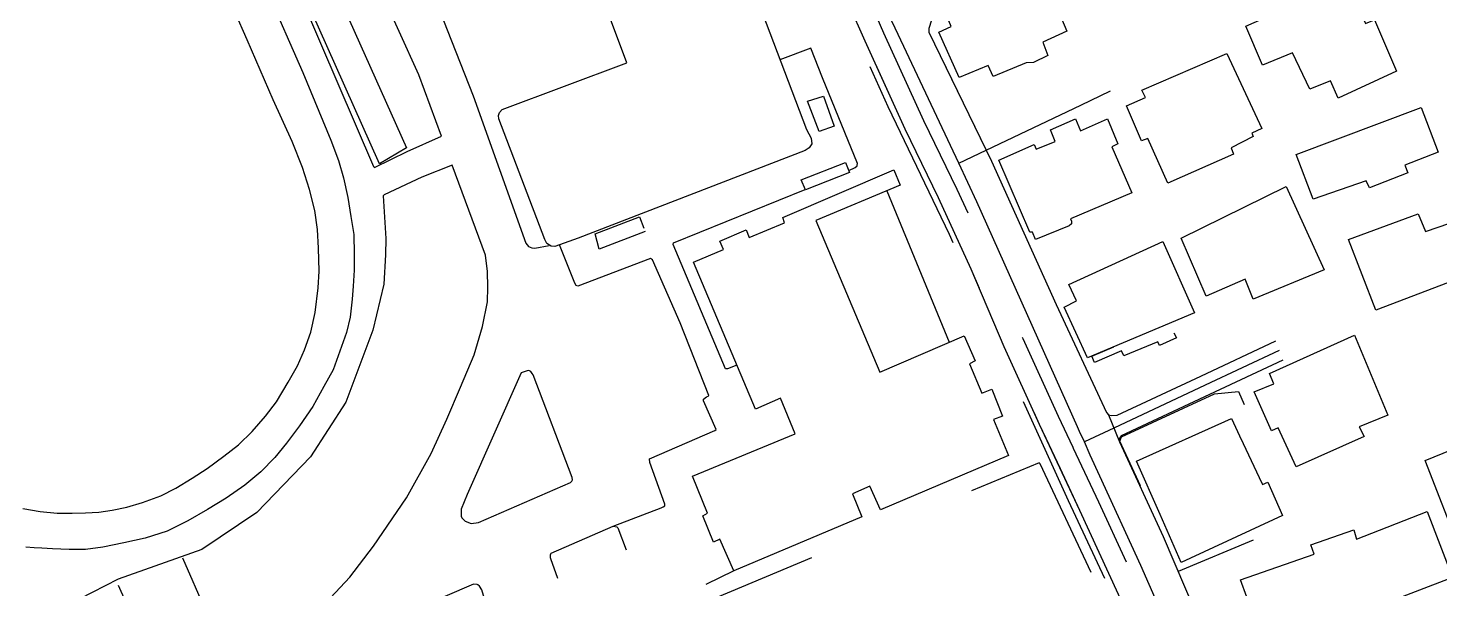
# Model space of a CAD drawing. Header units: millimetres. Extents: x 198785 to 203305, y 542885 to 545889.
# Drawn here: x 201493.1 to 201701.3, y 543380.9 to 543463.5 of the extents above; entities that cross this region are included whole.
import ezdxf

# ---------------------------------------------------------------- set-up
doc = ezdxf.new("R2010")
doc.units = ezdxf.units.MM
for name, pattern in [('FENCE_25K', [54.3, 28.7, -9.2, -16.4]), ('HIDDEN_BULD_25K', [28.8, 18.4, -10.4]), ('HIDDEN_IN_25K', [56.5, 36.5, -20])]:
    doc.linetypes.add(name, pattern=pattern)
for name, color, linetype in [('A0013117', 253, 'Continuous'), ('A0013118', 253, 'Continuous'), ('A0023217', 253, 'Continuous'), ('A0033324', 253, 'Continuous'), ('A0053326', 253, 'Continuous'), ('B0014111', 253, 'Continuous'), ('B0014113', 253, 'Continuous'), ('B0014116', 253, 'Continuous'), ('B0024120', 253, 'Continuous'), ('C0076117', 253, 'Continuous'), ('F0047224', 253, 'Continuous')]:
    doc.layers.add(name, color=color, linetype=linetype)

msp = doc.modelspace()

# ---------------------------------------------------------------- linework, layer by layer
at = {"layer": 'A0013117'}
for points in [[(201701.62, 543502.7), (201694.57, 543499.86), (201692.89, 543499.19), (201685.94, 543496.02), (201677.07, 543491.99), (201660.02, 543484.37), (201642.02, 543476.02), (201638.43, 543474.31), (201628.3, 543469.48), (201628.06, 543469.33), (201627.83, 543469.18), (201627.68, 543469.08), (201625.92, 543463.48), (201625.94, 543462.94), (201634.37, 543445.56), (201635.15, 543443.95), (201644.72, 543422.8), (201652.13, 543406.9), (201652.41, 543406.54), (201652.87, 543406.45), (201653.67, 543406.5), (201666.02, 543412.28), (201677.1, 543417.47)], [(201653.9, 543380.09), (201648.21, 543392.45), (201645.32, 543398.61), (201643.23, 543403.06), (201642.26, 543405.12), (201637.05, 543416.6), (201632.17, 543428.03), (201627.33, 543438.54), (201622.41, 543448.67), (201616.51, 543461.65), (201611.72, 543472.49)], [(201678.1, 543414.62), (201667.29, 543409.56), (201654.3, 543403.48), (201654.16, 543403.34), (201654.04, 543403.12), (201654.05, 543402.6), (201660.46, 543388.64), (201668.64, 543369.52), (201669, 543368.99), (201669.18, 543368.78), (201669.46, 543368.56)]]:
    msp.add_lwpolyline(points, dxfattribs=at)
at = {"layer": 'A0013118'}
for points in [[(201528.08, 543508.24), (201527.42, 543508.21), (201518.12, 543504.35), (201517.65, 543504.25), (201517.41, 543503.79), (201533.52, 543467.61), (201544.01, 543443.16), (201544.16, 543443.01), (201548.96, 543445.39), (201554.06, 543447.61), (201550.71, 543456.68), (201539.1, 543482.27), (201531.78, 543501.4), (201528.44, 543507.85), (201528.08, 543508.24)], [(201492.29, 543392.75), (201494.84, 543392.34), (201497.39, 543392.09), (201499.59, 543392.08), (201501.55, 543392.1), (201503.51, 543392.23), (201505.46, 543392.49), (201507.66, 543392.95), (201509.94, 543393.66), (201512.65, 543394.64), (201514.85, 543395.74), (201517.28, 543397.22), (201519.49, 543398.64), (201521.94, 543400.46), (201524.1, 543402.13), (201526.14, 543404.11), (201528.1, 543406.37), (201529.72, 543408.47), (201531.45, 543411.38), (201532.81, 543413.79), (201533.82, 543416.12), (201534.76, 543418.72), (201535.43, 543421.65), (201535.88, 543425.28), (201535.99, 543427.75), (201535.93, 543431.14), (201535.74, 543433.87), (201535.39, 543436.68), (201534.58, 543439.75), (201533.57, 543442.99), (201532.03, 543446.86), (201529.23, 543453), (201525.37, 543461.81), (201519.95, 543474.26)], [(201551.13, 543472.81), (201558.73, 543453.58), (201566.5, 543431.85), (201566.89, 543431.37), (201567.35, 543431.15), (201567.81, 543431.11), (201569.92, 543431.5)], [(201528.24, 543469.23), (201533.6, 543456.99), (201537.72, 543447.06), (201538.86, 543444.02), (201539.57, 543441.49), (201540.23, 543438.61), (201540.7, 543435.8), (201541.11, 543433.15), (201541.17, 543430.26), (201541.15, 543427.88), (201541.03, 543425.52), (201540.89, 543423.59), (201540.58, 543420.95), (201540.03, 543418.71), (201539.07, 543415.96), (201538.05, 543413.21), (201536.7, 543410.72), (201535.05, 543407.77), (201533.1, 543404.95), (201531.19, 543402.38), (201529.48, 543400.25), (201527.42, 543398.16), (201525.04, 543396.2), (201522.31, 543394.27), (201519.55, 543392.59), (201516.62, 543390.93), (201513.6, 543389.44), (201510.35, 543388.39), (201507.21, 543387.69), (201504.09, 543387.04), (201501.57, 543386.72), (201499.15, 543386.72), (201496.68, 543386.79), (201495.12, 543386.89), (201493.99, 543386.96), (201492.74, 543387.06)], [(201614.12, 543442.57), (201615.05, 543443.01), (201615.34, 543443.25), (201615.36, 543443.36), (201615.38, 543443.62), (201610.23, 543456.21), (201608.5, 543460.58), (201603.96, 543458.9)], [(201537.68, 543379.59), (201540.51, 543382.63), (201544.04, 543387.2), (201548.87, 543394.33), (201552.53, 543400.86), (201554.84, 543405.94), (201556.83, 543410.62), (201558.86, 543415.42), (201560.08, 543419.57), (201560.82, 543423.2), (201560.89, 543425.37), (201560.82, 543427.7), (201560.52, 543430.1), (201555.63, 543443.33), (201551.13, 543441.58), (201545.58, 543439), (201545.44, 543438.84), (201545.84, 543432.53), (201545.8, 543430.13), (201545.53, 543425.84), (201543.91, 543419.05), (201539.93, 543408.43), (201534.71, 543400.39), (201526.81, 543392.17), (201518.71, 543386.72), (201506.35, 543382.32), (201496.76, 543377.44)], [(201597.61, 543413.87), (201596.22, 543413.33), (201595.95, 543413.33), (201588.22, 543431.66), (201588.26, 543431.93), (201607.67, 543439.78)], [(201579.36, 543390.13), (201586.44, 543392.85), (201586.76, 543392.99), (201586.96, 543393.16), (201587, 543393.42), (201584.76, 543399.53), (201584.71, 543400.1), (201594.38, 543404.26), (201594.55, 543404.4), (201592.7, 543408.61), (201592.7, 543408.87), (201593.14, 543409.22), (201593.38, 543409.31), (201593.46, 543409.39), (201589.23, 543420.11), (201585.17, 543429.4), (201584.87, 543429.62), (201574.15, 543425.5), (201573.89, 543425.63), (201573.73, 543425.98), (201571.45, 543431.62)], [(201566.85, 543413.11), (201565.8, 543412.76), (201557.85, 543394.82), (201556.96, 543392.66), (201556.94, 543391.64), (201557.05, 543391.4), (201557.55, 543390.87), (201558.44, 543390.57), (201559.51, 543390.67), (201573.09, 543396.61), (201573.26, 543396.79), (201573.35, 543397), (201573.33, 543397.33), (201567.59, 543412.47), (201567.44, 543412.65), (201567.22, 543412.93), (201567.02, 543413.06), (201566.85, 543413.11)], [(201571.19, 543382.44), (201570.17, 543385.36), (201570.14, 543385.5), (201570.13, 543385.94), (201570.16, 543386.09), (201570.24, 543386.19), (201579.36, 543390.13)], [(201579.36, 543390.13), (201579.92, 543390.07), (201580.03, 543389.93), (201581.27, 543386.69)], [(201597.17, 543383.56), (201593.01, 543381.55)], [(201560.83, 543377.98), (201560.01, 543380.77), (201559.66, 543381.3), (201559.42, 543381.51), (201559.32, 543381.58), (201558.76, 543381.61), (201545.74, 543376.02), (201545.52, 543375.69), (201545.36, 543375.48), (201545.23, 543375.19), (201545.29, 543374.05), (201545.41, 543373.65), (201546.16, 543371.68)]]:
    msp.add_lwpolyline(points, dxfattribs=at)
at = {"layer": 'A0023217'}
for points in [[(201648.85, 543402.58), (201648.15, 543404.12), (201647.84, 543404.81), (201633, 543437.97), (201630.33, 543443.64), (201621.4, 543462.6), (201617.71, 543470.44)], [(201630.33, 543443.64), (201634.37, 543445.56), (201648.31, 543452.19), (201652.69, 543454.31)], [(201677.6, 543416.04), (201666.66, 543410.92), (201653.21, 543404.62), (201648.85, 543402.58)], [(201697.64, 543277.88), (201696.92, 543279.85), (201692.11, 543292.96), (201687.81, 543305), (201684.13, 543315.59), (201678.73, 543331.17), (201672.82, 543347.8), (201672.29, 543349.08), (201668.67, 543357.73), (201664.75, 543367.12), (201657.18, 543384.37), (201651.13, 543397.53), (201649.73, 543400.63), (201648.85, 543402.58)]]:
    msp.add_lwpolyline(points, dxfattribs=at)
at = {"layer": 'A0033324', "linetype": 'HIDDEN_IN_25K', "flags": 128}
msp.add_lwpolyline([(201497.22, 543566.68), (201498.58, 543563.08), (201500.82, 543556.84), (201503.2, 543551.21), (201505.23, 543546.75), (201506.33, 543544.86), (201506.98, 543543.77), (201510.11, 543539.51), (201513.79, 543535.76), (201519.09, 543531.55), (201525.91, 543527.04), (201533.45, 543523.02), (201540.11, 543520.42), (201545.72, 543518.79), (201549.15, 543518.03), (201553.44, 543517.35), (201558.81, 543517.27), (201565.22, 543517.16), (201571.39, 543516.97), (201574.01, 543516.75), (201576.2, 543516.56), (201579.67, 543516.25), (201583.76, 543515.37), (201588.45, 543513.91), (201593.14, 543511.85), (201596.84, 543509.34), (201600.02, 543506.23), (201601.88, 543503.13), (201605.71, 543494.17), (201609.52, 543484.73), (201614.46, 543473.71), (201616.2, 543469.78), (201619.24, 543462.88), (201625.13, 543449.95), (201630.04, 543439.82), (201634.92, 543429.24), (201639.79, 543417.81), (201644.98, 543406.38), (201647.14, 543401.78), (201647.22, 543401.63), (201650.93, 543393.72), (201656.63, 543381.34), (201663.49, 543366.19), (201663.13, 543363.98), (201662.17, 543362.78), (201661.22, 543362.14), (201645.79, 543356.45), (201619.73, 543346.35), (201602.93, 543340.01), (201585.54, 543333.62), (201570.39, 543327.63), (201557.8, 543322.85), (201538.66, 543315.63), (201521.71, 543309.41), (201506.4, 543303.12), (201490.42, 543297.93), (201488.65, 543297.63), (201486.42, 543297.51), (201484.94, 543297.76), (201483.05, 543298.29), (201482.41, 543298.59), (201492.12, 543301.9), (201494.66, 543302.5), (201505.37, 543305.94), (201520.62, 543312.21), (201526.34, 543314.3), (201537.62, 543318.44), (201556.74, 543325.66), (201569.31, 543330.43), (201570.43, 543330.87), (201576.01, 543333.08), (201584.48, 543336.42), (201601.89, 543342.82), (201603.75, 543343.52), (201609.48, 543345.69), (201618.66, 543349.15), (201641.29, 543357.92), (201644.73, 543359.26), (201646.13, 543359.77), (201659.85, 543364.84), (201660.11, 543365.01), (201660.29, 543365.24), (201660.38, 543365.78), (201653.9, 543380.09), (201648.21, 543392.45), (201645.32, 543398.61), (201643.23, 543403.06), (201642.26, 543405.12), (201637.05, 543416.6), (201632.17, 543428.03), (201627.33, 543438.54), (201622.41, 543448.67), (201616.51, 543461.65), (201611.72, 543472.49), (201610.2, 543475.88), (201606.76, 543483.55), (201603.6, 543491.39), (201602.95, 543493), (201601.98, 543495.27), (201599.2, 543501.76), (201597.65, 543504.36), (201594.93, 543507), (201591.68, 543509.22), (201587.4, 543511.09), (201583, 543512.47), (201579.22, 543513.28), (201577.3, 543513.45), (201575.94, 543513.57), (201571.21, 543513.97), (201570.37, 543514), (201565.14, 543514.17), (201558.77, 543514.27), (201553.18, 543514.36), (201548.59, 543515.08), (201544.97, 543515.88), (201539.14, 543517.58), (201532.2, 543520.29), (201524.37, 543524.46), (201517.33, 543529.12), (201511.78, 543533.53), (201507.82, 543537.56), (201506.21, 543539.74), (201504.47, 543542.12), (201502.56, 543545.37), (201502, 543546.59), (201500.45, 543550.01), (201498.03, 543555.75), (201495.77, 543562.04), (201494.54, 543565.29), (201494.17, 543565.84), (201493.6, 543566.06), (201493.18, 543566.09), (201489.96, 543565.79), (201468.07, 543562.65), (201446.73, 543559.57), (201427.64, 543556.97), (201404.96, 543553.83), (201386.61, 543551.5), (201376.47, 543550), (201369.07, 543548.9), (201368.41, 543548.8), (201343.23, 543544.95), (201324.43, 543542.4), (201320.5, 543541.85), (201308.51, 543540.17), (201307.37, 543540.02), (201289.43, 543537.69), (201274.12, 543535.16), (201264.74, 543533.69), (201264.58, 543533.58), (201264.5, 543533.33), (201264.52, 543533.14), (201266.95, 543516.16), (201269.27, 543499.4), (201271.92, 543480.6), (201275.15, 543458.31), (201278.19, 543437.83), (201278.35, 543435.01), (201278.38, 543433.38), (201276.05, 543433.43), (201275.2, 543433.82), (201274.78, 543434.2), (201274.32, 543435.23), (201274.29, 543436.1), (201274.21, 543437.42), (201271.19, 543457.73), (201267.96, 543480.03), (201267.43, 543483.79), (201265.31, 543498.84), (201262.99, 543515.6), (201260.93, 543529.99), (201260.71, 543531.75), (201260.87, 543532.49), (201261.65, 543534.01), (201262.61, 543535.06), (201263.9, 543535.88), (201273.75, 543537.43), (201289.09, 543539.97), (201308.2, 543542.45), (201315.45, 543543.46), (201324.11, 543544.68), (201342.9, 543547.23), (201368.73, 543551.18), (201371.71, 543551.62), (201378.76, 543552.67), (201386.29, 543553.78), (201404.65, 543556.11), (201427.33, 543559.25), (201446.41, 543561.85), (201467.74, 543564.93), (201489.7, 543568.08), (201493.92, 543568.7), (201494.51, 543568.76), (201495.07, 543568.72), (201496.17, 543568.25), (201497.22, 543566.68)], dxfattribs=at)
at = {"layer": 'A0053326'}
for points in [[(201653.9, 543380.09), (201648.21, 543392.45), (201642.26, 543405.12), (201637.05, 543416.6), (201632.17, 543428.03), (201627.33, 543438.54), (201622.41, 543448.67), (201616.51, 543461.65), (201611.72, 543472.49)], [(201627.68, 543469.08), (201625.92, 543463.48), (201625.94, 543462.94), (201635.15, 543443.95), (201644.72, 543422.8), (201652.13, 543406.9), (201652.42, 543406.54), (201654.05, 543402.6), (201660.46, 543388.64), (201668.64, 543369.52)]]:
    msp.add_lwpolyline(points, dxfattribs=at)
at = {"layer": 'B0014111'}
for points in [[(201574.21, 543432.6), (201570.77, 543431.38), (201570.2, 543431.4), (201569.58, 543431.83), (201569.28, 543432.42), (201562.51, 543450.2), (201562.46, 543450.67), (201562.59, 543451.12), (201562.99, 543451.57), (201581.36, 543458.44), (201576.57, 543471.34), (201600.03, 543480.31), (201604.77, 543467.96), (201604.77, 543467.49), (201604.51, 543466.99), (201603.99, 543466.76), (201601.37, 543465.69), (201607.89, 543448.6), (201608.58, 543447.31), (201608.65, 543446.51), (201608.29, 543445.89), (201607.69, 543445.53), (201574.21, 543432.6)], [(201609.23, 543435.21), (201618.68, 543412.85), (201631.14, 543418.21), (201632.73, 543414.53), (201631.92, 543414.08), (201633.72, 543409.75), (201635.22, 543410.36), (201636.79, 543406.36), (201635.47, 543405.85), (201637.66, 543400.59), (201618.8, 543392.55), (201617.24, 543396.03), (201614.67, 543394.92), (201616.04, 543391.55), (201597.17, 543383.56), (201595.07, 543388.23), (201594.16, 543387.79), (201592.57, 543391.67), (201593.3, 543392.08), (201591.05, 543397.51), (201606.19, 543403.74), (201604.02, 543409.01), (201600.34, 543407.4), (201591.2, 543429.06), (201595.63, 543430.93), (201595.11, 543432.15), (201599, 543433.82), (201599.44, 543432.67), (201604.65, 543434.86), (201604.41, 543435.62), (201620.76, 543442.69), (201621.69, 543440.42), (201609.23, 543435.21)], [(201719.7, 543391.9), (201704.48, 543386.09), (201699.09, 543399.84), (201713.98, 543405.89), (201719.7, 543391.9)], [(201699.43, 543392.34), (201703.13, 543382.57), (201675.64, 543372.04), (201671.88, 543382.24), (201682.75, 543386.05), (201682.24, 543387.39), (201688.58, 543389.63), (201688.98, 543388.26), (201699.43, 543392.34)]]:
    msp.add_lwpolyline(points, dxfattribs=at)
at = {"layer": 'B0014113'}
for points in [[(201640.27, 543458.45), (201635.38, 543456.4), (201634.66, 543458.05), (201630.41, 543456.25), (201627.39, 543462.97), (201629.23, 543463.77), (201627.84, 543467.12), (201630.87, 543468.85), (201632.96, 543469.72), (201641.86, 543473.62), (201646.28, 543463.12), (201642.72, 543461.49), (201643.46, 543459.54), (201641.36, 543458.47), (201640.27, 543458.45)], [(201683.61, 543468.7), (201685.57, 543464.74), (201689.31, 543466.46), (201690.32, 543464.22), (201691.62, 543464.78), (201694.89, 543457.22), (201686.27, 543453.25), (201685.15, 543455.76), (201682.1, 543454.56), (201679.56, 543459.93), (201675.14, 543458.1), (201672.67, 543463.86), (201683.61, 543468.7)], [(201673.75, 543447.59), (201670.49, 543445.92), (201670.86, 543444.99), (201661.17, 543440.69), (201658.22, 543447.26), (201657.29, 543446.96), (201655.08, 543452.12), (201657.87, 543453.35), (201657.34, 543454.42), (201669.85, 543459.79), (201675.05, 543448.78), (201673.56, 543448.09), (201673.75, 543447.59)], [(201696.57, 543442.23), (201690.9, 543440.03), (201690.42, 543441.06), (201682.62, 543438.35), (201680.09, 543444.95), (201698.52, 543451.85), (201701.01, 543445.25), (201696.1, 543443.36), (201696.57, 543442.23)], [(201647.53, 543450.16), (201648.3, 543448.42), (201652.27, 543450.17), (201653.8, 543446.5), (201652.9, 543446.06), (201655.84, 543439.26), (201646.81, 543435.45), (201646.97, 543435.08), (201646.96, 543434.73), (201646.6, 543434.42), (201641.65, 543432.38), (201641.2, 543433.5), (201640.81, 543433.48), (201636.24, 543444.08), (201641.45, 543446.39), (201641.75, 543445.71), (201644.57, 543446.85), (201643.86, 543448.55), (201647.53, 543450.16)], [(201684.23, 543427.91), (201673.75, 543423.6), (201672.56, 543426.54), (201666.81, 543424.04), (201663.12, 543432.59), (201678.61, 543440.22), (201684.23, 543427.91)], [(201698.1, 543436.17), (201699.17, 543433.57), (201702.76, 543434.83), (201705.67, 543427.26), (201691.83, 543421.97), (201687.79, 543432.38), (201698.1, 543436.17)], [(201665.1, 543421.59), (201649.34, 543414.96), (201645.89, 543422.44), (201647.69, 543423.35), (201646.57, 543425.79), (201660.42, 543432.09), (201665.1, 543421.59)], [(201689.36, 543404.81), (201690.12, 543403.38), (201680.1, 543398.88), (201677.44, 543404.63), (201676.44, 543404.2), (201673.88, 543409.94), (201676.82, 543411.14), (201676.14, 543412.64), (201688.69, 543418.28), (201693.63, 543406.49), (201689.36, 543404.81)], [(201674.63, 543397.35), (201675.13, 543396.28), (201675.91, 543396.66), (201678.05, 543391.72), (201663.14, 543384.78), (201660.03, 543391.86), (201656.56, 543399.73), (201670.53, 543406.01), (201671.72, 543403.49), (201672.27, 543402.32), (201674.63, 543397.35)]]:
    msp.add_lwpolyline(points, dxfattribs=at)
at = {"layer": 'B0014116', "linetype": 'HIDDEN_BULD_25K', "flags": 128}
for points in [[(201611.96, 543449.08), (201609.72, 543448.3), (201608.04, 543452.81), (201610.36, 543453.53), (201611.96, 543449.08)], [(201614.24, 543442.28), (201607.71, 543439.7), (201607.09, 543441.19), (201613.63, 543443.77), (201614.24, 543442.28)], [(201584.09, 543433.6), (201577.31, 543430.99), (201576.69, 543433.22), (201583.27, 543435.74), (201584.09, 543433.6)], [(201662.43, 543417.92), (201659.95, 543416.78), (201659.67, 543417.32), (201654.69, 543415.25), (201654.34, 543415.99), (201650.33, 543414.29), (201649.96, 543415.2), (201661.4, 543420.01), (201662.43, 543417.92)], [(201519.26, 543377.72), (201509.75, 543373.94), (201506.41, 543381.46), (201515.81, 543385.55), (201519.26, 543377.72)]]:
    msp.add_lwpolyline(points, dxfattribs=at)
at = {"layer": 'B0024120', "linetype": 'FENCE_25K', "flags": 128}
for points in [[(201479.09, 543312.79), (201480.01, 543313.46), (201483.73, 543305.11), (201484.72, 543303.8), (201485.55, 543303.38), (201486.25, 543303.19), (201487.43, 543302.97), (201488.45, 543302.84), (201489.87, 543302.75), (201491.79, 543302.75), (201493.48, 543303.12), (201494.56, 543303.36), (201505.54, 543306.94), (201519.36, 543312.61), (201541.87, 543320.97), (201553.85, 543325.53), (201557.22, 543326.82), (201587.57, 543338.43), (201627.19, 543353.22), (201659.86, 543365.75), (201659.53, 543366.05), (201646.53, 543393.9), (201636.43, 543416.01), (201635.53, 543417.94), (201628.97, 543433.12), (201619.91, 543451.95), (201609.34, 543475.76), (201599.6, 543498.63), (201598.17, 543501.95), (201596.72, 543504.1), (201594.87, 543506.18), (201592.38, 543508.04), (201589.93, 543509.48), (201586.26, 543510.72), (201582.59, 543512.01), (201579.57, 543512.73), (201575.44, 543513.24), (201569.9, 543513.47), (201566.49, 543513.77), (201564.46, 543513.77), (201560, 543513.74), (201553.31, 543513.63), (201548.77, 543514.14), (201544.2, 543515.15), (201539.26, 543516.84), (201534.76, 543518.68), (201529.64, 543520.87), (201525.37, 543523.2), (201519.58, 543526.83), (201514.69, 543530.26), (201510.9, 543533.36), (201508.32, 543535.94), (201505.5, 543539.43), (201503.45, 543542.47), (201501.65, 543545.75), (201500.01, 543549.37), (201498.3, 543553.78), (201496.71, 543557.98), (201495.24, 543562.06), (201494.06, 543565.27), (201493.83, 543565.71), (201493.44, 543565.91), (201492.91, 543565.96), (201428.51, 543556.82), (201416.62, 543555.16), (201385.17, 543551.05), (201361.11, 543547.45), (201332.29, 543543.16), (201295.83, 543538.22), (201264.78, 543533.44), (201264.52, 543533.4)], [(201657.14, 543396.11), (201654.09, 543402.7), (201654.34, 543403.34), (201668.03, 543409.66), (201671.59, 543410.01), (201679.91, 543390.69), (201662.68, 543383.46)], [(201623.5, 543353.81), (201657.28, 543367.02), (201657.39, 543367.29), (201642.35, 543399.35), (201642.19, 543399.51), (201594.65, 543379.66), (201594.51, 543379.52), (201607.96, 543347.65), (201623.5, 543353.81)]]:
    msp.add_lwpolyline(points, dxfattribs=at)
at = {"layer": 'C0076117'}
msp.add_lwpolyline([(201544.91, 543443.54), (201518.12, 543503.57), (201522.17, 543505.53), (201548.91, 543445.9), (201544.91, 543443.54)], dxfattribs=at)
at = {"layer": 'F0047224'}
msp.add_lwpolyline([(201619.7, 543439.59), (201625.12, 543426.47), (201628.93, 543417.26)], dxfattribs=at)

doc.saveas('drawing.dxf')
